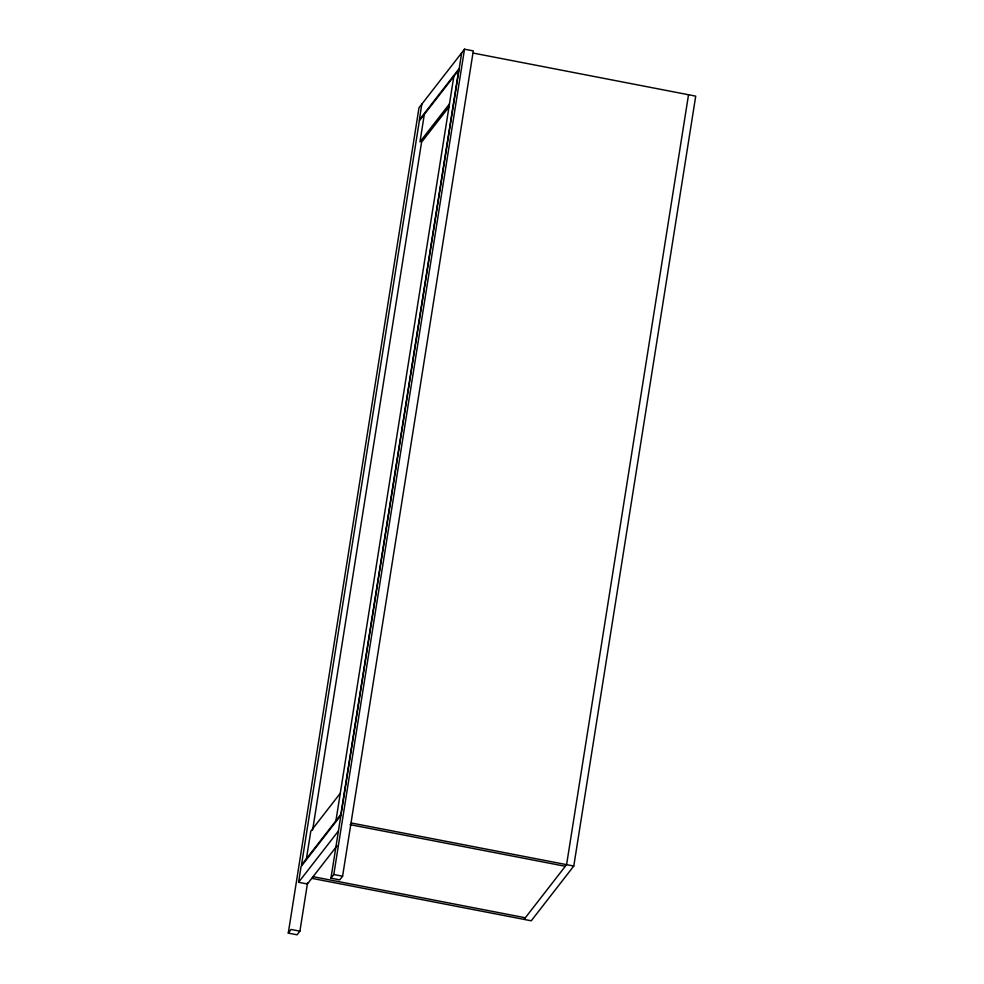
<?xml version="1.0" encoding="UTF-8"?>
<svg xmlns="http://www.w3.org/2000/svg" width="984" height="984" viewBox="0 0 984 984"><rect width="100%" height="100%" fill="white"/><g stroke="black" fill="none" stroke-linecap="round" stroke-linejoin="round"><path stroke-width="1.48" d="M307.598 882.599L299.911 931.147L297.07 934.8L288.275 933.103L418.987 107.785L464.509 49.2L473.304 50.897L342.592 876.215L339.751 879.868L330.956 878.159L461.68 52.853M337.032 845.822L307.377 883.989L298.582 882.291L301.067 866.572L340.919 815.281M421.828 104.132L419.344 119.851L459.184 68.573M306.43 858.724L310.796 831.222L340.292 793.252M424.325 114.365L419.971 141.88L449.467 103.923M312.629 830.004L421.57 142.188L449.221 106.604M335.925 820.767L453.821 76.408M330.956 878.159L333.797 874.518L464.509 49.2M688.529 94.747L566.587 864.653L524.042 919.4M311.854 878.343L531.249 920.79L573.783 866.043L695.725 96.137L473.329 53.111M298.582 882.291L338.422 831M288.275 933.103L291.116 929.449L299.911 931.147M351.386 823.005L573.783 866.043M350.107 824.654L565.308 866.289M333.797 874.518L342.592 876.215M313.133 876.695L525.321 917.764M419.368 120.761L301.473 865.108L340.894 814.383L458.79 70.024L419.368 120.761"/></g></svg>
